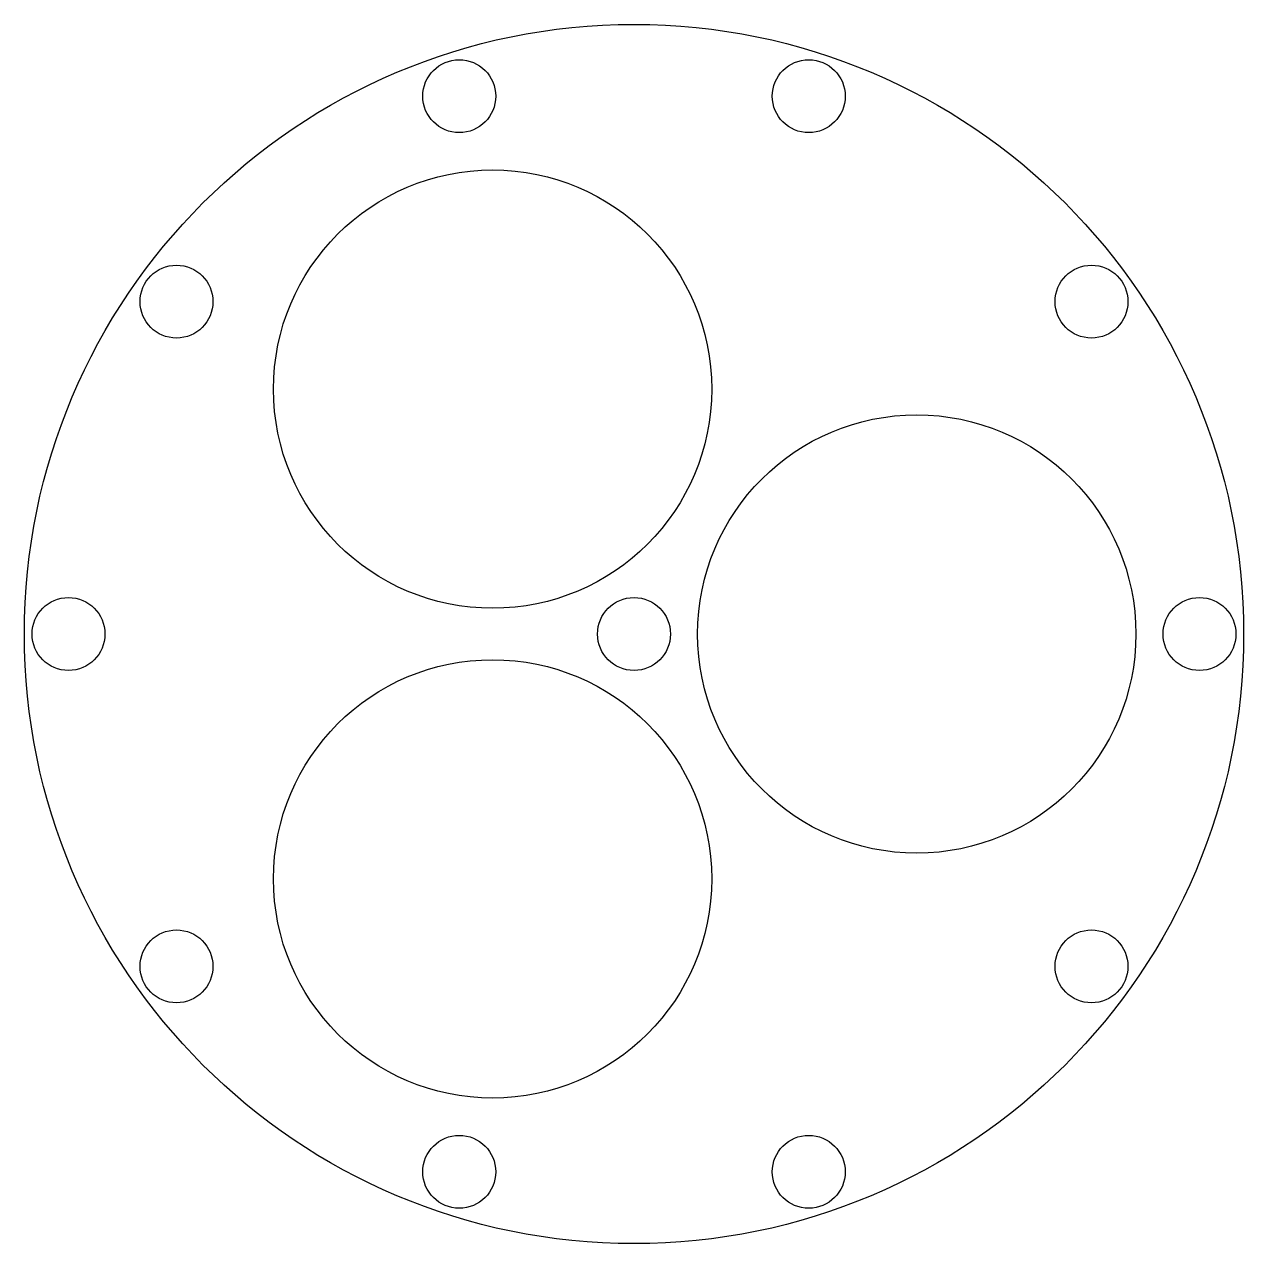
# Model space of a CAD drawing. Extents: x -251 to 251, y -251 to 251.
import ezdxf

# ---------------------------------------------------------------- set-up
doc = ezdxf.new("R2010")
doc.units = 0
doc.layers.add('Shape', color=7, linetype='CONTINUOUS')

msp = doc.modelspace()

# ---------------------------------------------------------------- linework, layer by layer
at = {"layer": 'Shape'}
for p, q in [((-56.8851, 221.24), (-56.8851, 221.24, 1)), ((-56.8851, 221.24), (-56.8851, 221.24, 1)), ((86.8851, 221.24), (86.8851, 221.24, 1)), ((86.8851, 221.24), (86.8851, 221.24, 1)), ((-173.198, 136.734), (-173.198, 136.734, 1)), ((-173.198, 136.734), (-173.198, 136.734, 1)), ((203.198, 136.734), (203.198, 136.734, 1)), ((203.198, 136.734), (203.198, 136.734, 1)), ((31.9938, 100.73), (31.9938, 100.73, 1)), ((31.9938, 100.73), (31.9938, 100.73, 1)), ((-217.625, 0), (-217.625, 0, 1)), ((-217.625, 0), (-217.625, 0, 1)), ((15, 0), (15, 0, 1)), ((15, 0), (15, 0, 1)), ((206.463, 0), (206.463, 0, 1)), ((206.463, 0), (206.463, 0, 1)), ((247.625, 0), (247.625, 0, 1)), ((247.625, 0), (247.625, 0, 1)), ((250.775, 0), (250.775, 0, 1)), ((250.775, 0), (250.775, 0, 1)), ((31.9937, -100.73), (31.9937, -100.73, 1)), ((31.9937, -100.73), (31.9937, -100.73, 1)), ((-173.198, -136.734), (-173.198, -136.734, 1)), ((-173.198, -136.734), (-173.198, -136.734, 1)), ((203.198, -136.734), (203.198, -136.734, 1)), ((203.198, -136.734), (203.198, -136.734, 1)), ((-56.8851, -221.24), (-56.8851, -221.24, 1)), ((-56.8851, -221.24), (-56.8851, -221.24, 1)), ((86.8851, -221.24), (86.8851, -221.24, 1)), ((86.8851, -221.24), (86.8851, -221.24, 1))]:
    msp.add_line(p, q, dxfattribs=at)
for centre, radius in [((0, 0), 250.775), ((0, 0), 250.775), ((0, 0), 250.775), ((0, 0), 250.775), ((-71.8851, 221.24), 15), ((-71.8851, 221.24), 15), ((-71.8851, 221.24), 15), ((-71.8851, 221.24), 15), ((71.8851, 221.24), 15), ((71.8851, 221.24), 15), ((71.8851, 221.24), 15), ((71.8851, 221.24), 15), ((-58.1562, 100.73), 90.15), ((-58.1562, 100.73), 90.15), ((-58.1562, 100.73), 90.15), ((-58.1562, 100.73), 90.15), ((-188.198, 136.734), 15), ((-188.198, 136.734), 15), ((-188.198, 136.734), 15), ((-188.198, 136.734), 15), ((188.198, 136.734), 15), ((188.198, 136.734), 15), ((188.198, 136.734), 15), ((188.198, 136.734), 15), ((116.313, 0), 90.15), ((116.313, 0), 90.15), ((116.313, 0), 90.15), ((116.313, 0), 90.15), ((-232.625, 0), 15), ((-232.625, 0), 15), ((-232.625, 0), 15), ((-232.625, 0), 15), ((0, 0), 15), ((0, 0), 15), ((0, 0), 15), ((0, 0), 15), ((232.625, 0), 15), ((232.625, 0), 15), ((232.625, 0), 15), ((232.625, 0), 15), ((-58.1563, -100.73), 90.15), ((-58.1563, -100.73), 90.15), ((-58.1563, -100.73), 90.15), ((-58.1563, -100.73), 90.15), ((-188.198, -136.734), 15), ((-188.198, -136.734), 15), ((-188.198, -136.734), 15), ((-188.198, -136.734), 15), ((188.198, -136.734), 15), ((188.198, -136.734), 15), ((188.198, -136.734), 15), ((188.198, -136.734), 15), ((-71.8851, -221.24), 15), ((-71.8851, -221.24), 15), ((-71.8851, -221.24), 15), ((-71.8851, -221.24), 15), ((71.8851, -221.24), 15), ((71.8851, -221.24), 15), ((71.8851, -221.24), 15), ((71.8851, -221.24), 15)]:
    msp.add_circle(centre, radius, dxfattribs=at)

doc.saveas('drawing.dxf')
